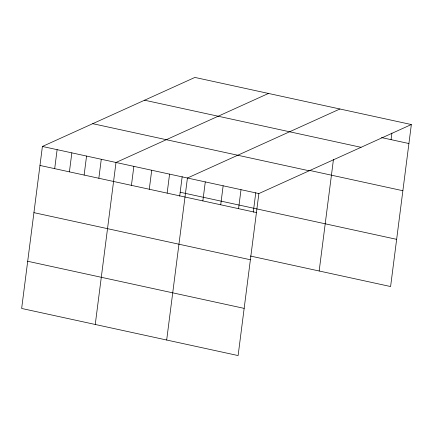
<?xml version="1.0" encoding="UTF-8"?>
<svg xmlns="http://www.w3.org/2000/svg" width="433" height="433" viewBox="0 0 433 433"><rect width="100%" height="100%" fill="white"/><g stroke="black" fill="none" stroke-linecap="round" stroke-linejoin="round"><path stroke-width="0.65" d="M411.35 124.542L194.888 77.431L42.402 146.457L21.65 308.458L238.112 355.569L258.864 193.567L411.35 124.542L390.598 286.543L250.285 256.006M54.688 168.654L57.124 149.661M69.41 171.858L71.84 152.865M84.126 175.062L86.562 156.069M98.848 178.266L101.279 159.274M95.249 324.479L116.001 162.478L268.487 93.447M131.426 185.356L133.857 166.364M149.282 189.243L151.718 170.25M167.143 193.129L169.574 174.136M179.679 196.171L182.174 176.68M166.678 340.024L187.429 178.023L339.916 108.992M202.855 200.901L205.291 181.909M220.716 204.787L223.147 185.795M238.572 208.674L241.008 189.681M253.273 212.186L255.773 192.696M319.164 270.993L333.453 159.447M391.059 139.648L391.897 133.099M381.495 137.564L408.914 143.534M144.568 100.207L361.03 147.317M309.119 170.321L402.874 190.726M92.722 123.681L309.184 170.791M42.402 146.457L258.864 193.567M180.182 192.236L396.644 239.346M39.971 165.449L256.433 212.56M33.926 212.646L250.388 259.757M27.696 261.267L244.158 308.377"/></g></svg>
